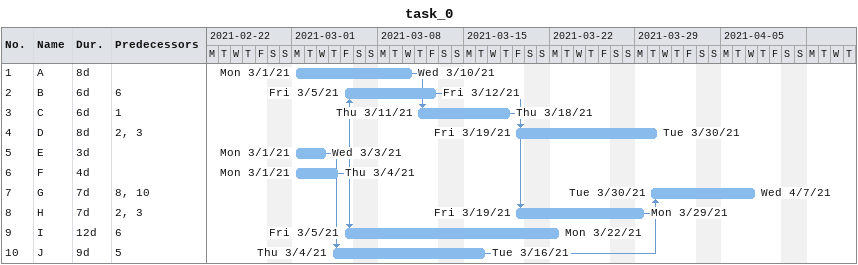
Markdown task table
task_0

| ID | Task | Duration | Start | Finish | Predecessors |
|---|---|---|---|---|---|
| 1 | A | 8d | 2021-03-01 | 2021-03-10 |  |
| 2 | B | 6d | 2021-03-05 | 2021-03-12 | 6 |
| 3 | C | 6d | 2021-03-11 | 2021-03-18 | 1 |
| 4 | D | 8d | 2021-03-19 | 2021-03-30 | 2, 3 |
| 5 | E | 3d | 2021-03-01 | 2021-03-03 |  |
| 6 | F | 4d | 2021-03-01 | 2021-03-04 |  |
| 7 | G | 7d | 2021-03-30 | 2021-04-07 | 8, 10 |
| 8 | H | 7d | 2021-03-19 | 2021-03-29 | 2, 3 |
| 9 | I | 12d | 2021-03-05 | 2021-03-22 | 6 |
| 10 | J | 9d | 2021-03-04 | 2021-03-16 | 5 |
